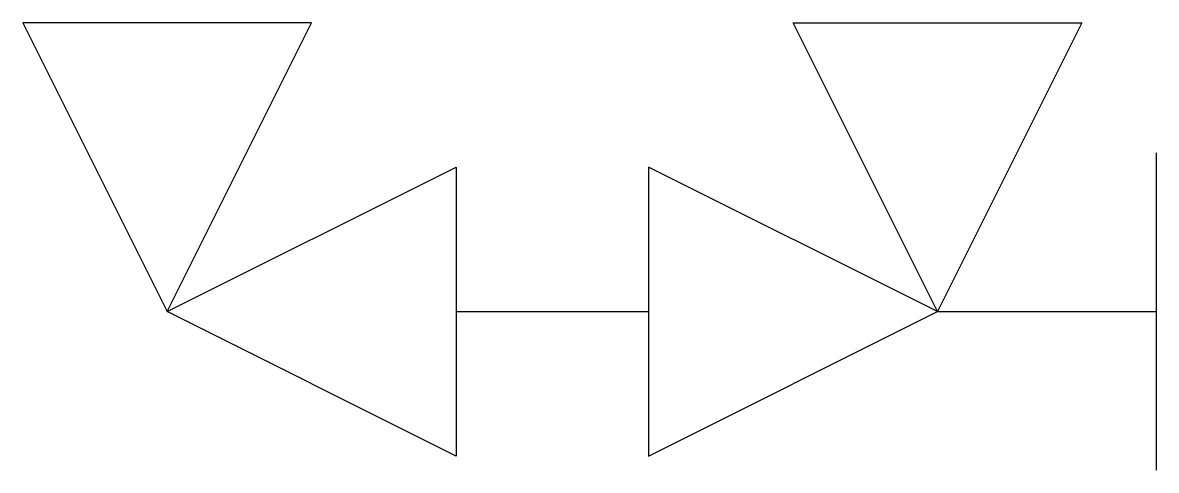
# Model space of a CAD drawing. Header units: millimetres. Extents: x -275 to 314, y -82 to 150.
import ezdxf

# ---------------------------------------------------------------- set-up
doc = ezdxf.new("R2010")
doc.units = ezdxf.units.MM

msp = doc.modelspace()

# ---------------------------------------------------------------- linework, layer by layer
at = {"color": 0, "linetype": 'ByBlock', "lineweight": -2}
for p, q in [((-125, 150), (-275, 150)), ((-275, 150), (-200, 0)), ((-200, 0), (-125, 150)), ((200, 0), (125, 150)), ((125, 150), (275, 150)), ((275, 150), (200, 0)), ((313.62, 82.37), (313.62, -82.37)), ((-200, 0), (-50, 75)), ((-50, 75), (-50, -75)), ((200, 0), (50, 75)), ((50, 75), (50, -75)), ((-50, -75), (-200, 0)), ((-50, 0), (50, 0)), ((50, -75), (200, 0)), ((200, 0), (313.62, 0))]:
    msp.add_line(p, q, dxfattribs=at)

doc.saveas('drawing.dxf')
